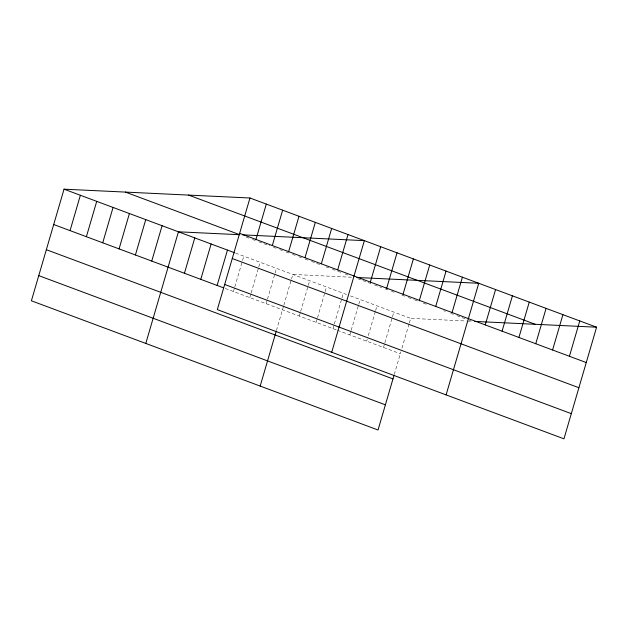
<?xml version="1.0" encoding="UTF-8"?>
<svg xmlns="http://www.w3.org/2000/svg" width="628" height="628" viewBox="0 0 628 628"><rect width="100%" height="100%" fill="white"/><g stroke="black" fill="none" stroke-linecap="round" stroke-linejoin="round"><path stroke-width="0.47" stroke-dasharray="3.14 2.35" d="M233.459 291.525L234.55 287.805M234.817 286.87L243.797 256.169M249.803 297.617L250.886 293.896M251.161 292.962L258.508 267.842M258.775 266.916L260.141 262.261M266.139 303.709L267.23 299.988M267.504 299.054L274.844 273.934M275.119 273.007L276.477 268.352M276.438 330.469L283.573 306.072M283.84 305.145L291.188 280.025M291.463 279.099L292.821 274.444L352.23 277.262M299.321 316.072L300.412 312.351M300.679 311.417L308.026 286.305M308.301 285.371L309.659 280.716M316.159 322.345L317.242 318.624M317.517 317.697L324.864 292.577M325.131 291.643L326.497 286.996M332.989 328.625L334.08 324.904M334.355 323.969L341.695 298.849M341.97 297.923L343.328 293.268M349.827 334.897L350.919 331.176M351.193 330.25L358.533 305.13M358.808 304.195L360.166 299.548M366.666 341.177L367.207 339.316M368.298 335.588L375.371 311.402M375.646 310.475L377.004 305.82M383.504 347.449L384.587 343.728M384.862 342.794L392.21 317.682M392.476 316.748L393.842 312.092M394.29 374.398L400.884 351.861M401.975 348.14L409.048 323.954M409.315 323.02L410.681 318.372L466.188 321.01M467.161 321.057L472.028 321.285L469.375 320.296M246.145 237.094L248.861 238.106M252.495 239.456L255.219 240.477M258.854 241.827L269.742 245.886M273.376 247.244L276.1 248.256M279.735 249.614L282.459 250.627M286.085 251.977L288.809 252.998M292.444 254.348L295.168 255.361M298.795 256.719L301.519 257.731M305.153 259.089L307.877 260.102M311.504 261.452L321.489 265.173M326.034 266.869L328.758 267.881M332.385 269.239L335.109 270.252M337.833 271.265L341.467 272.623M345.094 273.973L347.818 274.993M357.717 278.683L371.015 283.636M374.555 284.955L381.643 287.6M385.192 288.919L387.845 289.908M391.393 291.227L394.054 292.224M402.03 295.191L404.683 296.18M408.231 297.507L413.546 299.485M414.433 299.815L419.747 301.801M423.296 303.12L427.723 304.768M443.674 310.719L445.448 311.378M450.763 313.356L453.424 314.353M456.964 315.672L465.827 318.977M235.626 253.123L346.876 294.595M350.416 295.914L410.681 318.372M225.287 288.48L336.537 329.943M337.424 330.273L400.342 353.721"/><path stroke-width="0.94" d="M249.968 198.001L217.319 309.628L563.96 438.823L596.6 327.204L249.968 198.001L64.04 189.177L31.4 300.796L378.032 429.999L394.031 375.301M70.046 230.617L80.384 195.261M86.389 236.709L96.728 201.353M102.725 242.801L113.064 207.444M119.069 248.892L129.407 213.536M135.412 254.976L145.751 219.627M151.748 261.067L162.087 225.719M145.79 343.43L178.431 231.811L239.786 234.723L125.396 192.089M184.436 273.251L194.774 237.902M200.779 279.342L211.11 243.994M217.115 285.434L227.454 250.077M255.965 239.449L266.303 204.092M272.309 245.54L282.647 210.184M288.652 251.632L298.991 216.275M260.18 386.071L276.171 331.372M304.996 257.716L315.327 222.367M321.332 263.807L331.67 228.459M337.676 269.899L348.014 234.55M331.71 352.261L364.358 240.642L242.494 234.848M370.355 282.082L380.694 246.733M386.699 288.174L397.037 252.817M403.043 294.265L413.381 258.909M419.378 300.357L429.717 265M435.722 306.448L446.061 271.092M452.066 312.532L462.404 277.184M446.1 394.902L478.74 283.275L356.885 277.49M485.24 324.904L495.578 289.547M502.078 331.176L512.417 295.827M518.916 337.456L529.255 302.099M535.755 343.728L546.093 308.379M552.593 350L562.923 314.652M569.423 356.28L579.762 320.924M474.744 321.41L596.6 327.204M188.612 195.088L535.244 324.291M239.629 233.357L586.262 362.552M64.04 189.177L234.715 252.786M232.266 258.524L578.898 387.727M224.683 284.46L571.315 413.656M53.702 224.526L223.474 287.805M46.346 249.693L392.979 378.896M38.763 275.629L385.396 404.825"/></g></svg>
